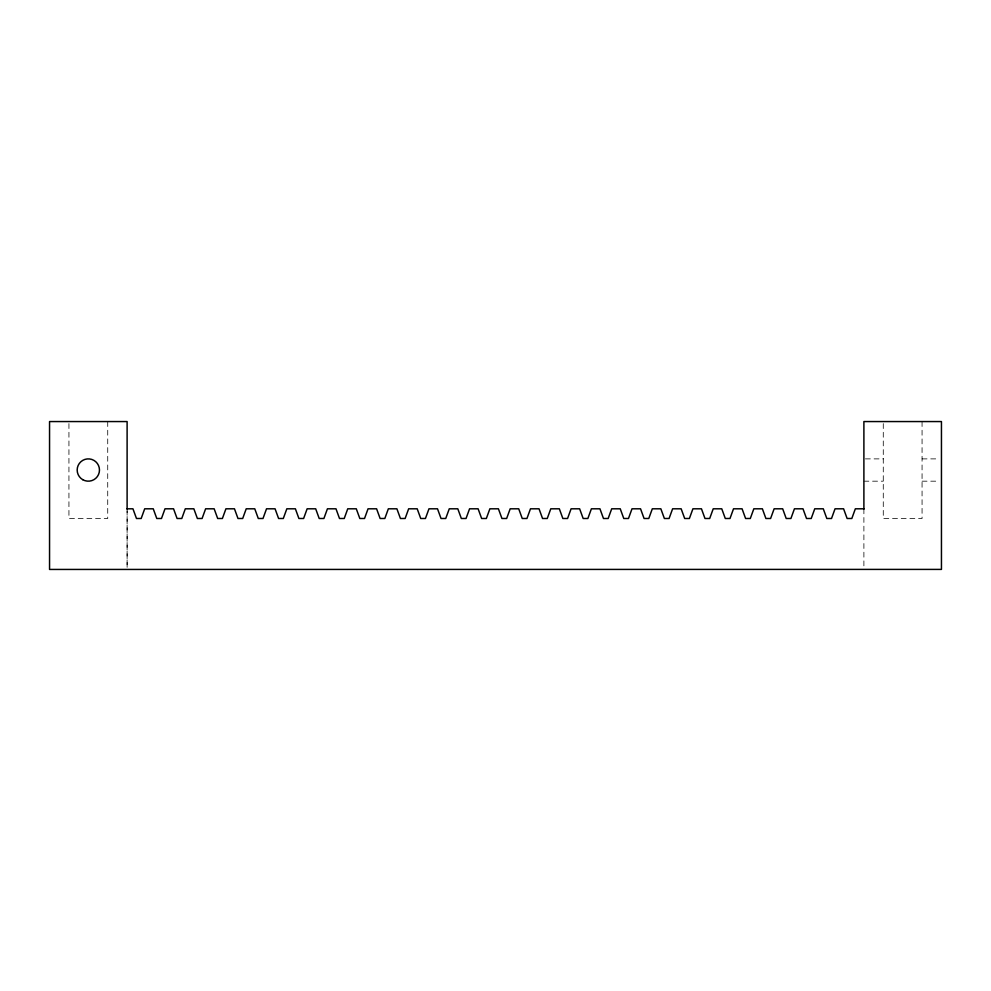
<?xml version="1.0" encoding="UTF-8"?>
<svg xmlns="http://www.w3.org/2000/svg" width="991" height="991" viewBox="0 0 991 991"><rect width="100%" height="100%" fill="white"/><g stroke="black" fill="none" stroke-linecap="round" stroke-linejoin="round"><path stroke-width="0.74" stroke-dasharray="4.96 3.72" d="M127.108 510.315L127.108 567.93L127.108 510.91M865.391 458.883L883.278 458.883M922.064 458.883L938.465 458.883M863.892 481.18L883.278 481.18M922.064 481.18L938.465 481.18M922.064 421.559L922.064 518.504L883.278 518.504L883.278 421.559M863.892 508.804L863.892 567.893M107.722 421.559L107.722 518.504L68.936 518.504L68.936 421.559"/><path stroke-width="1.49" d="M127.108 508.804L132.943 508.804L136.473 518.491L141.18 518.491L144.698 508.804L153.246 508.804L156.776 518.491L161.483 518.491L165.001 508.804L173.549 508.804L177.079 518.491L181.787 518.491L185.305 508.804L193.852 508.804L197.382 518.491L202.09 518.491L205.62 508.804L214.155 508.804L217.686 518.491L222.393 518.491L225.923 508.804L234.458 508.804L237.989 518.491L242.696 518.491L246.226 508.804L254.761 508.804L258.292 518.491L262.999 518.491L266.529 508.804L275.064 508.804L278.595 518.491L283.302 518.491L286.833 508.804L295.38 508.804L298.898 518.491L303.605 518.491L307.136 508.804L315.683 508.804L319.201 518.491L323.908 518.491L327.439 508.804L335.986 508.804L339.504 518.491L344.224 518.491L347.742 508.804L356.289 508.804L359.82 518.491L364.527 518.491L368.045 508.804L376.592 508.804L380.123 518.491L384.83 518.491L388.348 508.804L396.895 508.804L400.426 518.491L405.133 518.491L408.651 508.804L417.199 508.804L420.729 518.491L425.436 518.491L428.967 508.804L437.502 508.804L441.032 518.491L445.739 518.491L449.27 508.804L457.805 508.804L461.335 518.491L466.043 518.491L469.573 508.804L478.108 508.804L481.638 518.491L486.346 518.491L489.876 508.804L498.411 508.804L501.942 518.491L506.649 518.491L510.179 508.804L518.727 508.804L522.245 518.491L526.952 518.491L530.482 508.804L539.03 508.804L542.548 518.491L547.255 518.491L550.785 508.804L559.333 508.804L562.851 518.491L567.57 518.491L571.089 508.804L579.636 508.804L583.166 518.491L587.874 518.491L591.392 508.804L599.939 508.804L603.469 518.491L608.177 518.491L611.695 508.804L620.242 508.804L623.773 518.491L628.48 518.491L631.998 508.804L640.545 508.804L644.076 518.491L648.783 518.491L652.313 508.804L660.848 508.804L664.379 518.491L669.086 518.491L672.616 508.804L681.151 508.804L684.682 518.491L689.389 518.491L692.92 508.804L701.455 508.804L704.985 518.491L709.692 518.491L713.223 508.804L721.758 508.804L725.288 518.491L729.995 518.491L733.526 508.804L742.073 508.804L745.591 518.491L750.298 518.491L753.829 508.804L762.376 508.804L765.894 518.491L770.602 518.491L774.132 508.804L782.679 508.804L786.197 518.491L790.917 518.491L794.435 508.804L802.983 508.804L806.513 518.491L811.22 518.491L814.738 508.804L823.286 508.804L826.816 518.491L831.523 518.491L835.041 508.804L843.589 508.804L847.119 518.491L851.826 518.491L855.344 508.804L863.892 508.804M863.892 509.337L863.892 421.559L941.45 421.559L941.45 569.404L49.55 569.441L49.55 421.559L127.108 421.559L127.108 509.362M82.748 479.681A11.149 11.149 0 0 0 99.472 470.031A11.149 11.149 0 0 0 82.748 460.369A11.149 11.149 0 0 0 82.748 479.681"/></g></svg>
